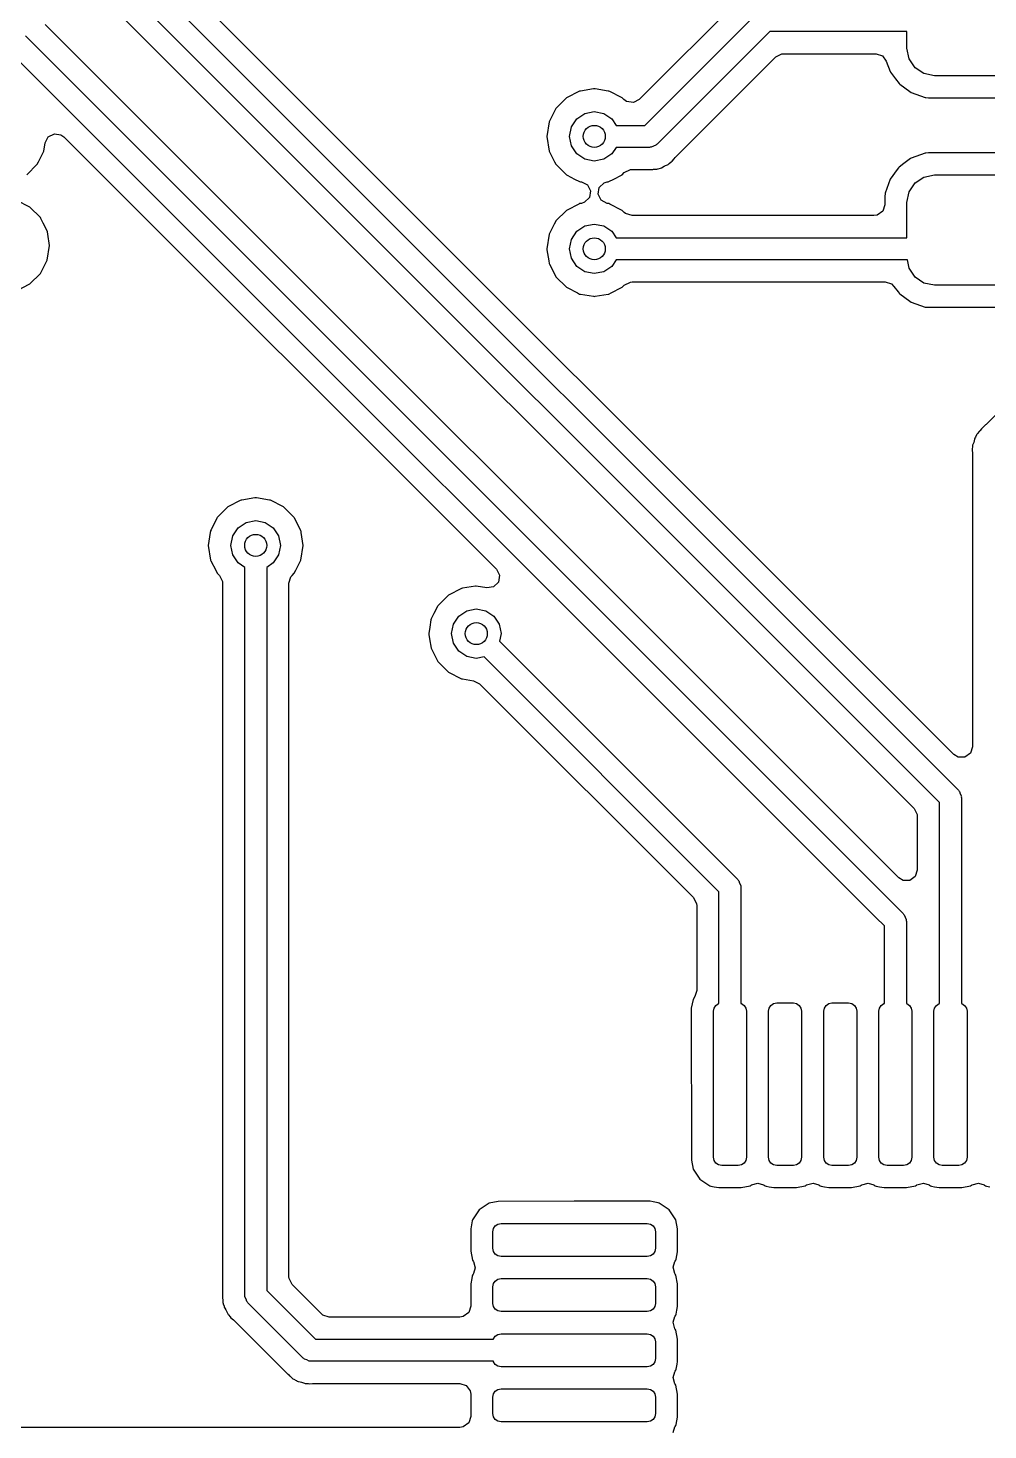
# Model space of a CAD drawing. Extents: x 97 to 313, y -173 to 213.
# Drawn here: x 183.84 to 192.54, y -142.62 to -129.91 of the extents above; entities that cross this region are included whole.
import ezdxf

# ---------------------------------------------------------------- set-up
doc = ezdxf.new("R2010")
doc.units = 0
doc.layers.add('BLACK', color=7, linetype='CONTINUOUS')

msp = doc.modelspace()

# ---------------------------------------------------------------- linework, layer by layer
at = {"layer": 'BLACK', "linetype": 'CONTINUOUS'}
for p, q in [((192.23, -136.496), (184.32, -128.585)), ((184.141, -128.689), (192.271, -136.819)), ((192.1, -136.931), (184.029, -128.86)), ((183.975, -129.089), (191.871, -136.985)), ((190.288, -129.647), (189.378, -130.557)), ((189.429, -130.79), (190.449, -129.769)), ((191.73, -137.616), (183.99, -129.875)), ((190.561, -129.94), (189.541, -130.961)), ((191.805, -129.94), (190.561, -129.94)), ((191.805, -130.09), (191.805, -129.94)), ((183.811, -129.979), (191.666, -137.834)), ((191.524, -137.976), (183.699, -130.15)), ((189.702, -131.083), (190.615, -130.169)), ((190.615, -130.169), (190.67, -130.142)), ((190.67, -130.142), (190.685, -130.141)), ((190.685, -130.141), (191.525, -130.141)), ((191.525, -130.141), (191.583, -130.159)), ((191.583, -130.159), (191.618, -130.207)), ((191.824, -130.186), (191.805, -130.09)), ((191.878, -130.267), (191.824, -130.186)), ((191.618, -130.207), (191.652, -130.303)), ((191.652, -130.303), (191.657, -130.309)), ((191.657, -130.309), (191.657, -130.309)), ((191.657, -130.309), (191.701, -130.369)), ((191.959, -130.321), (191.878, -130.267)), ((192.055, -130.34), (191.959, -130.321)), ((188.962, -130.46), (188.845, -130.479)), ((188.97, -130.459), (188.962, -130.46)), ((188.978, -130.46), (188.97, -130.459)), ((189.095, -130.479), (188.978, -130.46)), ((191.701, -130.369), (191.733, -130.412)), ((191.733, -130.412), (191.739, -130.417)), ((191.739, -130.417), (191.83, -130.484)), ((193.005, -130.34), (192.055, -130.34)), ((188.717, -130.541), (188.621, -130.637)), ((188.724, -130.538), (188.717, -130.541)), ((188.83, -130.484), (188.724, -130.538)), ((188.724, -130.538), (188.724, -130.538)), ((188.837, -130.48), (188.83, -130.484)), ((188.83, -130.484), (188.83, -130.484)), ((188.845, -130.479), (188.837, -130.48)), ((188.845, -130.479), (188.845, -130.479)), ((189.103, -130.48), (189.095, -130.479)), ((189.095, -130.479), (189.095, -130.479)), ((189.11, -130.484), (189.103, -130.48)), ((189.216, -130.538), (189.11, -130.484)), ((189.11, -130.484), (189.11, -130.484)), ((189.223, -130.541), (189.216, -130.538)), ((189.216, -130.538), (189.216, -130.538)), ((189.238, -130.557), (189.223, -130.541)), ((189.263, -130.575), (189.238, -130.557)), ((189.324, -130.584), (189.263, -130.575)), ((189.378, -130.557), (189.324, -130.584)), ((191.83, -130.484), (191.842, -130.493)), ((191.842, -130.493), (191.97, -130.538)), ((191.97, -130.538), (191.976, -130.538)), ((191.976, -130.538), (191.976, -130.538)), ((191.976, -130.538), (191.999, -130.54)), ((191.999, -130.54), (191.999, -130.54)), ((191.999, -130.54), (192.001, -130.54)), ((192.001, -130.54), (193.059, -130.54)), ((188.596, -130.687), (188.56, -130.757)), ((188.618, -130.644), (188.596, -130.687)), ((188.621, -130.637), (188.618, -130.644)), ((188.618, -130.644), (188.618, -130.644)), ((188.811, -130.731), (188.884, -130.682)), ((188.884, -130.682), (188.97, -130.665)), ((188.97, -130.665), (189.056, -130.682)), ((189.056, -130.682), (189.129, -130.731)), ((188.56, -130.757), (188.539, -130.89)), ((188.745, -130.89), (188.762, -130.804)), ((188.762, -130.804), (188.811, -130.731)), ((189.129, -130.731), (189.169, -130.79)), ((189.169, -130.79), (189.429, -130.79)), ((183.98, -131.023), (183.991, -130.949)), ((183.991, -130.949), (184.019, -130.894)), ((184.019, -130.894), (184.074, -130.866)), ((184.074, -130.866), (184.134, -130.876)), ((184.134, -130.876), (184.159, -130.894)), ((184.159, -130.894), (188.082, -134.817)), ((188.539, -130.89), (188.56, -131.023)), ((188.762, -130.976), (188.745, -130.89)), ((189.534, -130.964), (189.529, -130.971)), ((189.541, -130.961), (189.534, -130.964)), ((183.93, -131.121), (183.976, -131.03)), ((183.976, -131.03), (183.98, -131.023)), ((183.976, -131.03), (183.976, -131.03)), ((188.56, -131.023), (188.564, -131.03)), ((188.564, -131.03), (188.564, -131.03)), ((188.564, -131.03), (188.61, -131.121)), ((188.811, -131.049), (188.762, -130.976)), ((188.884, -131.098), (188.811, -131.049)), ((189.129, -131.049), (189.056, -131.098)), ((189.169, -130.99), (189.129, -131.049)), ((189.47, -130.99), (189.169, -130.99)), ((189.478, -130.988), (189.47, -130.99)), ((189.486, -130.989), (189.478, -130.988)), ((189.507, -130.978), (189.486, -130.989)), ((189.529, -130.971), (189.507, -130.978)), ((189.675, -131.116), (189.693, -131.093)), ((189.693, -131.093), (189.702, -131.083)), ((191.836, -131.092), (191.776, -131.136)), ((191.842, -131.087), (191.836, -131.092)), ((191.836, -131.092), (191.836, -131.092)), ((191.97, -131.042), (191.842, -131.087)), ((191.976, -131.042), (191.97, -131.042)), ((191.999, -131.04), (191.976, -131.042)), ((191.976, -131.042), (191.976, -131.042)), ((192.001, -131.04), (191.999, -131.04)), ((191.999, -131.04), (191.999, -131.04)), ((193.059, -131.04), (192.001, -131.04)), ((183.823, -131.239), (183.919, -131.143)), ((183.919, -131.143), (183.93, -131.121)), ((188.61, -131.121), (188.621, -131.143)), ((188.621, -131.143), (188.717, -131.239)), ((188.97, -131.115), (188.884, -131.098)), ((189.056, -131.098), (188.97, -131.115)), ((189.223, -131.239), (189.242, -131.219)), ((189.242, -131.219), (189.297, -131.192)), ((189.297, -131.192), (189.312, -131.19)), ((189.312, -131.19), (189.416, -131.19)), ((189.416, -131.19), (189.421, -131.191)), ((189.421, -131.191), (189.425, -131.192)), ((189.425, -131.192), (189.475, -131.191)), ((189.475, -131.191), (189.478, -131.19)), ((189.478, -131.19), (189.498, -131.19)), ((189.498, -131.19), (189.502, -131.19)), ((189.502, -131.19), (189.508, -131.189)), ((189.508, -131.189), (189.524, -131.189)), ((189.524, -131.189), (189.528, -131.189)), ((189.528, -131.189), (189.537, -131.188)), ((189.537, -131.188), (189.546, -131.185)), ((189.546, -131.185), (189.548, -131.184)), ((189.546, -131.185), (189.546, -131.185)), ((189.548, -131.184), (189.569, -131.177)), ((189.569, -131.177), (189.58, -131.175)), ((189.58, -131.175), (189.603, -131.161)), ((189.603, -131.161), (189.616, -131.155)), ((189.616, -131.155), (189.634, -131.147)), ((189.634, -131.147), (189.64, -131.144)), ((189.634, -131.147), (189.634, -131.147)), ((189.64, -131.144), (189.645, -131.14)), ((189.645, -131.14), (189.649, -131.136)), ((189.649, -131.136), (189.667, -131.121)), ((189.667, -131.121), (189.675, -131.116)), ((191.715, -131.192), (191.652, -131.277)), ((191.728, -131.174), (191.715, -131.192)), ((191.733, -131.168), (191.728, -131.174)), ((191.776, -131.136), (191.733, -131.168)), ((188.717, -131.239), (188.724, -131.242)), ((188.724, -131.242), (188.724, -131.242)), ((188.724, -131.242), (188.792, -131.277)), ((188.792, -131.277), (188.837, -131.3)), ((188.837, -131.3), (188.845, -131.301)), ((188.845, -131.301), (188.845, -131.301)), ((188.845, -131.301), (188.853, -131.302)), ((188.853, -131.302), (188.907, -131.33)), ((188.907, -131.33), (188.935, -131.385)), ((189.015, -131.355), (189.058, -131.312)), ((189.058, -131.312), (189.087, -131.302)), ((189.087, -131.302), (189.095, -131.301)), ((189.095, -131.301), (189.103, -131.3)), ((189.095, -131.301), (189.095, -131.301)), ((189.103, -131.3), (189.148, -131.277)), ((189.148, -131.277), (189.216, -131.242)), ((189.216, -131.242), (189.223, -131.239)), ((189.216, -131.242), (189.216, -131.242)), ((191.652, -131.277), (191.607, -131.405)), ((191.824, -131.394), (191.878, -131.313)), ((191.878, -131.313), (191.959, -131.259)), ((191.959, -131.259), (192.055, -131.24)), ((192.055, -131.24), (193.005, -131.24)), ((183.846, -131.528), (183.74, -131.474)), ((188.925, -131.445), (188.882, -131.488)), ((188.935, -131.385), (188.925, -131.445)), ((189.005, -131.415), (189.015, -131.355)), ((189.033, -131.47), (189.005, -131.415)), ((189.087, -131.498), (189.033, -131.47)), ((191.607, -131.411), (191.605, -131.433)), ((191.605, -131.433), (191.605, -131.436)), ((191.605, -131.436), (191.605, -131.511)), ((191.607, -131.405), (191.607, -131.411)), ((191.607, -131.411), (191.607, -131.411)), ((191.805, -131.49), (191.824, -131.394)), ((183.853, -131.531), (183.846, -131.528)), ((183.846, -131.528), (183.846, -131.528)), ((183.949, -131.627), (183.853, -131.531)), ((188.717, -131.561), (188.621, -131.657)), ((188.724, -131.558), (188.717, -131.561)), ((188.83, -131.504), (188.724, -131.558)), ((188.724, -131.558), (188.724, -131.558)), ((188.837, -131.5), (188.83, -131.504)), ((188.83, -131.504), (188.83, -131.504)), ((188.845, -131.499), (188.837, -131.5)), ((188.853, -131.498), (188.845, -131.499)), ((188.845, -131.499), (188.845, -131.499)), ((188.882, -131.488), (188.853, -131.498)), ((189.095, -131.499), (189.087, -131.498)), ((189.103, -131.5), (189.095, -131.499)), ((189.095, -131.499), (189.095, -131.499)), ((189.11, -131.504), (189.103, -131.5)), ((189.216, -131.558), (189.11, -131.504)), ((189.11, -131.504), (189.11, -131.504)), ((189.223, -131.561), (189.216, -131.558)), ((189.216, -131.558), (189.216, -131.558)), ((189.242, -131.581), (189.223, -131.561)), ((189.254, -131.591), (189.242, -131.581)), ((189.312, -131.609), (189.254, -131.591)), ((191.536, -131.605), (191.505, -131.609)), ((191.586, -131.569), (191.536, -131.605)), ((191.605, -131.511), (191.586, -131.569)), ((191.805, -131.81), (191.805, -131.49)), ((183.952, -131.634), (183.949, -131.627)), ((183.974, -131.677), (183.952, -131.634)), ((183.952, -131.634), (183.952, -131.634)), ((184.01, -131.747), (183.974, -131.677)), ((188.606, -131.687), (188.56, -131.777)), ((188.618, -131.664), (188.606, -131.687)), ((188.621, -131.657), (188.618, -131.664)), ((188.618, -131.664), (188.618, -131.664)), ((188.811, -131.751), (188.884, -131.702)), ((188.884, -131.702), (188.97, -131.685)), ((188.97, -131.685), (189.056, -131.702)), ((189.056, -131.702), (189.129, -131.751)), ((191.505, -131.609), (189.312, -131.609)), ((184.011, -131.755), (184.01, -131.747)), ((184.014, -131.777), (184.011, -131.755)), ((184.011, -131.755), (184.011, -131.755)), ((184.031, -131.88), (184.014, -131.777)), ((188.56, -131.777), (188.539, -131.91)), ((188.745, -131.91), (188.762, -131.824)), ((188.762, -131.824), (188.811, -131.751)), ((189.129, -131.751), (189.169, -131.81)), ((189.169, -131.81), (191.805, -131.81)), ((184.01, -132.013), (184.031, -131.88)), ((188.539, -131.91), (188.54, -131.918)), ((188.54, -131.918), (188.557, -132.02)), ((188.762, -131.996), (188.745, -131.91)), ((183.949, -132.133), (183.967, -132.098)), ((183.967, -132.098), (184.006, -132.02)), ((184.006, -132.02), (184.01, -132.013)), ((184.006, -132.02), (184.006, -132.02)), ((188.557, -132.02), (188.56, -132.043)), ((188.56, -132.043), (188.564, -132.05)), ((188.564, -132.05), (188.564, -132.05)), ((188.564, -132.05), (188.617, -132.154)), ((188.811, -132.069), (188.762, -131.996)), ((188.884, -132.118), (188.811, -132.069)), ((189.129, -132.069), (189.056, -132.118)), ((189.169, -132.01), (189.129, -132.069)), ((191.809, -132.01), (189.169, -132.01)), ((191.824, -132.086), (191.809, -132.01)), ((191.878, -132.167), (191.824, -132.086)), ((183.748, -132.282), (183.846, -132.232)), ((183.846, -132.232), (183.853, -132.229)), ((183.846, -132.232), (183.846, -132.232)), ((183.853, -132.229), (183.949, -132.133)), ((188.617, -132.154), (188.621, -132.163)), ((188.621, -132.163), (188.717, -132.259)), ((188.97, -132.135), (188.884, -132.118)), ((189.056, -132.118), (188.97, -132.135)), ((189.223, -132.259), (189.242, -132.239)), ((189.242, -132.239), (189.297, -132.212)), ((189.297, -132.212), (189.312, -132.21)), ((189.312, -132.21), (191.608, -132.21)), ((191.608, -132.21), (191.666, -132.229)), ((191.666, -132.229), (191.687, -132.251)), ((191.959, -132.221), (191.878, -132.167)), ((192.055, -132.24), (191.959, -132.221)), ((193.005, -132.24), (192.055, -132.24)), ((188.717, -132.259), (188.724, -132.262)), ((188.724, -132.262), (188.724, -132.262)), ((188.724, -132.262), (188.817, -132.31)), ((188.817, -132.31), (188.837, -132.32)), ((188.837, -132.32), (188.845, -132.321)), ((188.845, -132.321), (188.845, -132.321)), ((188.845, -132.321), (188.962, -132.34)), ((188.962, -132.34), (188.97, -132.341)), ((188.97, -132.341), (188.978, -132.34)), ((188.978, -132.34), (189.095, -132.321)), ((189.095, -132.321), (189.103, -132.32)), ((189.095, -132.321), (189.095, -132.321)), ((189.103, -132.32), (189.123, -132.31)), ((189.123, -132.31), (189.216, -132.262)), ((189.216, -132.262), (189.223, -132.259)), ((189.216, -132.262), (189.216, -132.262)), ((191.687, -132.251), (191.724, -132.299)), ((191.724, -132.299), (191.733, -132.312)), ((191.733, -132.312), (191.739, -132.317)), ((191.739, -132.317), (191.83, -132.384)), ((191.83, -132.384), (191.842, -132.393)), ((191.842, -132.393), (191.97, -132.438)), ((191.97, -132.438), (191.976, -132.438)), ((191.976, -132.438), (191.976, -132.438)), ((191.976, -132.438), (191.999, -132.44)), ((191.999, -132.44), (191.999, -132.44)), ((191.999, -132.44), (192.001, -132.44)), ((192.001, -132.44), (193.059, -132.44)), ((193.268, -132.757), (192.525, -133.5)), ((192.512, -133.511), (192.484, -133.541)), ((192.518, -133.505), (192.512, -133.511)), ((192.522, -133.502), (192.518, -133.505)), ((192.525, -133.5), (192.522, -133.502)), ((192.418, -133.635), (192.414, -133.652)), ((192.421, -133.626), (192.418, -133.635)), ((192.426, -133.619), (192.421, -133.626)), ((192.427, -133.617), (192.426, -133.619)), ((192.426, -133.619), (192.426, -133.619)), ((192.437, -133.597), (192.427, -133.617)), ((192.438, -133.595), (192.437, -133.597)), ((192.442, -133.587), (192.438, -133.595)), ((192.438, -133.595), (192.438, -133.595)), ((192.462, -133.565), (192.442, -133.587)), ((192.465, -133.561), (192.462, -133.565)), ((192.468, -133.557), (192.465, -133.561)), ((192.482, -133.543), (192.468, -133.557)), ((192.484, -133.541), (192.482, -133.543)), ((192.397, -133.726), (192.395, -133.735)), ((192.395, -133.735), (192.399, -133.764)), ((192.399, -133.703), (192.397, -133.726)), ((192.4, -133.691), (192.399, -133.697)), ((192.399, -133.697), (192.399, -133.703)), ((192.399, -133.764), (192.399, -133.777)), ((192.403, -133.684), (192.4, -133.691)), ((192.41, -133.666), (192.403, -133.684)), ((192.414, -133.652), (192.41, -133.666)), ((192.399, -133.777), (192.399, -136.426)), ((185.647, -134.251), (185.551, -134.347)), ((185.654, -134.248), (185.647, -134.251)), ((185.76, -134.194), (185.654, -134.248)), ((185.654, -134.248), (185.654, -134.248)), ((185.767, -134.19), (185.76, -134.194)), ((185.76, -134.194), (185.76, -134.194)), ((185.775, -134.189), (185.767, -134.19)), ((185.892, -134.17), (185.775, -134.189)), ((185.775, -134.189), (185.775, -134.189)), ((185.9, -134.169), (185.892, -134.17)), ((185.908, -134.17), (185.9, -134.169)), ((186.025, -134.189), (185.908, -134.17)), ((186.033, -134.19), (186.025, -134.189)), ((186.025, -134.189), (186.025, -134.189)), ((186.04, -134.194), (186.033, -134.19)), ((186.146, -134.248), (186.04, -134.194)), ((186.04, -134.194), (186.04, -134.194)), ((186.153, -134.251), (186.146, -134.248)), ((186.146, -134.248), (186.146, -134.248)), ((186.249, -134.347), (186.153, -134.251)), ((185.548, -134.354), (185.495, -134.458)), ((185.551, -134.347), (185.548, -134.354)), ((185.548, -134.354), (185.548, -134.354)), ((185.741, -134.441), (185.814, -134.392)), ((185.814, -134.392), (185.9, -134.375)), ((185.9, -134.375), (185.986, -134.392)), ((185.986, -134.392), (186.059, -134.441)), ((186.252, -134.354), (186.249, -134.347)), ((186.305, -134.458), (186.252, -134.354)), ((186.252, -134.354), (186.252, -134.354)), ((185.488, -134.483), (185.469, -134.6)), ((185.489, -134.475), (185.488, -134.483)), ((185.49, -134.467), (185.489, -134.475)), ((185.489, -134.475), (185.489, -134.475)), ((185.495, -134.458), (185.49, -134.467)), ((185.675, -134.6), (185.692, -134.514)), ((185.692, -134.514), (185.741, -134.441)), ((186.059, -134.441), (186.108, -134.514)), ((186.108, -134.514), (186.125, -134.6)), ((186.31, -134.467), (186.305, -134.458)), ((186.311, -134.475), (186.31, -134.467)), ((186.312, -134.483), (186.311, -134.475)), ((186.311, -134.475), (186.311, -134.475)), ((186.331, -134.6), (186.312, -134.483)), ((185.469, -134.6), (185.49, -134.733)), ((185.692, -134.686), (185.675, -134.6)), ((186.125, -134.6), (186.108, -134.686)), ((186.31, -134.733), (186.331, -134.6)), ((185.49, -134.733), (185.494, -134.74)), ((185.494, -134.74), (185.494, -134.74)), ((185.494, -134.74), (185.537, -134.824)), ((185.741, -134.759), (185.692, -134.686)), ((185.8, -134.799), (185.741, -134.759)), ((186.059, -134.759), (186, -134.799)), ((186.108, -134.686), (186.059, -134.759)), ((186.263, -134.824), (186.306, -134.74)), ((186.306, -134.74), (186.31, -134.733)), ((186.306, -134.74), (186.306, -134.74)), ((185.537, -134.824), (185.551, -134.853)), ((185.551, -134.853), (185.571, -134.872)), ((185.571, -134.872), (185.598, -134.927)), ((185.8, -141.4), (185.8, -134.799)), ((186, -134.799), (186, -141.359)), ((186.201, -134.942), (186.219, -134.884)), ((186.219, -134.884), (186.229, -134.872)), ((186.229, -134.872), (186.249, -134.853)), ((186.249, -134.853), (186.263, -134.824)), ((188.082, -134.817), (188.109, -134.871)), ((188.109, -134.871), (188.1, -134.932)), ((185.598, -134.927), (185.599, -134.942)), ((185.599, -134.942), (185.599, -141.346)), ((186.201, -141.235), (186.201, -134.942)), ((187.76, -134.994), (187.654, -135.048)), ((187.767, -134.99), (187.76, -134.994)), ((187.76, -134.994), (187.76, -134.994)), ((187.775, -134.989), (187.767, -134.99)), ((187.892, -134.97), (187.775, -134.989)), ((187.775, -134.989), (187.775, -134.989)), ((187.9, -134.969), (187.892, -134.97)), ((187.996, -134.984), (187.9, -134.969)), ((188.057, -134.975), (187.996, -134.984)), ((188.1, -134.932), (188.057, -134.975)), ((187.548, -135.154), (187.515, -135.218)), ((187.551, -135.147), (187.548, -135.154)), ((187.548, -135.154), (187.548, -135.154)), ((187.647, -135.051), (187.551, -135.147)), ((187.654, -135.048), (187.647, -135.051)), ((187.654, -135.048), (187.654, -135.048)), ((187.489, -135.275), (187.479, -135.341)), ((187.49, -135.267), (187.489, -135.275)), ((187.489, -135.275), (187.489, -135.275)), ((187.515, -135.218), (187.49, -135.267)), ((187.692, -135.314), (187.741, -135.241)), ((187.741, -135.241), (187.814, -135.192)), ((187.814, -135.192), (187.9, -135.175)), ((187.9, -135.175), (187.986, -135.192)), ((187.986, -135.192), (188.059, -135.241)), ((188.059, -135.241), (188.108, -135.314)), ((187.479, -135.341), (187.469, -135.4)), ((187.469, -135.4), (187.47, -135.408)), ((187.47, -135.408), (187.477, -135.448)), ((187.675, -135.4), (187.692, -135.314)), ((187.692, -135.486), (187.675, -135.4)), ((188.108, -135.314), (188.125, -135.4)), ((188.125, -135.4), (188.111, -135.47)), ((187.477, -135.448), (187.49, -135.533)), ((187.49, -135.533), (187.551, -135.653)), ((187.741, -135.559), (187.692, -135.486)), ((188.111, -135.47), (190.271, -137.629)), ((187.551, -135.653), (187.647, -135.749)), ((187.814, -135.608), (187.741, -135.559)), ((187.9, -135.625), (187.814, -135.608)), ((187.97, -135.611), (187.9, -135.625)), ((190.1, -137.741), (187.97, -135.611)), ((187.647, -135.749), (187.654, -135.752)), ((187.654, -135.752), (187.654, -135.752)), ((187.654, -135.752), (187.76, -135.806)), ((187.76, -135.806), (187.767, -135.81)), ((187.767, -135.81), (187.775, -135.811)), ((187.775, -135.811), (187.775, -135.811)), ((187.775, -135.811), (187.875, -135.827)), ((187.875, -135.827), (187.93, -135.855)), ((187.93, -135.855), (189.871, -137.795)), ((192.399, -136.426), (192.381, -136.484)), ((192.27, -136.52), (192.23, -136.496)), ((192.331, -136.52), (192.27, -136.52)), ((192.381, -136.484), (192.331, -136.52)), ((192.1, -138.755), (192.1, -136.931)), ((192.271, -136.819), (192.274, -136.826)), ((192.274, -136.826), (192.281, -136.831)), ((192.281, -136.831), (192.288, -136.853)), ((192.288, -136.853), (192.299, -136.874)), ((192.299, -136.874), (192.298, -136.882)), ((192.298, -136.882), (192.3, -136.89)), ((192.3, -136.89), (192.3, -138.755)), ((191.871, -136.985), (191.898, -137.04)), ((191.898, -137.04), (191.899, -137.055)), ((191.899, -137.055), (191.899, -137.546)), ((191.899, -137.546), (191.881, -137.604)), ((190.271, -137.629), (190.274, -137.636)), ((190.274, -137.636), (190.281, -137.641)), ((190.281, -137.641), (190.288, -137.663)), ((190.288, -137.663), (190.299, -137.684)), ((190.299, -137.684), (190.298, -137.692)), ((190.298, -137.692), (190.3, -137.7)), ((190.3, -137.7), (190.3, -138.755)), ((191.77, -137.64), (191.73, -137.616)), ((191.831, -137.64), (191.77, -137.64)), ((191.881, -137.604), (191.831, -137.64)), ((189.871, -137.795), (189.898, -137.85)), ((190.1, -138.755), (190.1, -137.741)), ((191.666, -137.834), (191.666, -137.834)), ((191.666, -137.834), (191.771, -137.939)), ((189.898, -137.85), (189.899, -137.865)), ((189.899, -137.865), (189.899, -138.637)), ((191.771, -137.939), (191.774, -137.946)), ((191.774, -137.946), (191.781, -137.951)), ((191.781, -137.951), (191.788, -137.973)), ((191.6, -138.051), (191.524, -137.976)), ((191.524, -137.976), (191.524, -137.976)), ((191.6, -138.755), (191.6, -138.051)), ((191.788, -137.973), (191.799, -137.994)), ((191.799, -137.994), (191.798, -138.002)), ((191.798, -138.002), (191.8, -138.01)), ((191.8, -138.01), (191.8, -138.755)), ((189.865, -138.718), (189.849, -138.798)), ((189.883, -138.692), (189.865, -138.718)), ((189.899, -138.637), (189.883, -138.692)), ((189.849, -138.798), (189.85, -140.177)), ((190.05, -138.825), (190.056, -138.796)), ((190.05, -140.15), (190.05, -138.825)), ((190.056, -138.796), (190.072, -138.772)), ((190.072, -138.772), (190.096, -138.756)), ((190.096, -138.756), (190.1, -138.755)), ((190.3, -138.755), (190.304, -138.756)), ((190.304, -138.756), (190.328, -138.772)), ((190.328, -138.772), (190.344, -138.796)), ((190.344, -138.796), (190.35, -138.825)), ((190.35, -138.825), (190.35, -140.15)), ((190.55, -138.825), (190.556, -138.796)), ((190.55, -140.15), (190.55, -138.825)), ((190.556, -138.796), (190.572, -138.772)), ((190.572, -138.772), (190.596, -138.756)), ((190.596, -138.756), (190.625, -138.75)), ((190.625, -138.75), (190.775, -138.75)), ((190.775, -138.75), (190.804, -138.756)), ((190.804, -138.756), (190.828, -138.772)), ((190.828, -138.772), (190.844, -138.796)), ((190.844, -138.796), (190.85, -138.825)), ((190.85, -138.825), (190.85, -140.15)), ((191.05, -138.825), (191.056, -138.796)), ((191.05, -140.15), (191.05, -138.825)), ((191.056, -138.796), (191.072, -138.772)), ((191.072, -138.772), (191.096, -138.756)), ((191.096, -138.756), (191.125, -138.75)), ((191.125, -138.75), (191.275, -138.75)), ((191.275, -138.75), (191.304, -138.756)), ((191.304, -138.756), (191.328, -138.772)), ((191.328, -138.772), (191.344, -138.796)), ((191.344, -138.796), (191.35, -138.825)), ((191.35, -138.825), (191.35, -140.15)), ((191.55, -138.825), (191.556, -138.796)), ((191.55, -140.15), (191.55, -138.825)), ((191.556, -138.796), (191.572, -138.772)), ((191.572, -138.772), (191.596, -138.756)), ((191.596, -138.756), (191.6, -138.755)), ((191.8, -138.755), (191.804, -138.756)), ((191.804, -138.756), (191.828, -138.772)), ((191.828, -138.772), (191.844, -138.796)), ((191.844, -138.796), (191.85, -138.825)), ((191.85, -138.825), (191.85, -140.15)), ((192.05, -138.825), (192.056, -138.796)), ((192.05, -140.15), (192.05, -138.825)), ((192.056, -138.796), (192.072, -138.772)), ((192.072, -138.772), (192.096, -138.756)), ((192.096, -138.756), (192.1, -138.755)), ((192.3, -138.755), (192.304, -138.756)), ((192.304, -138.756), (192.328, -138.772)), ((192.328, -138.772), (192.344, -138.796)), ((192.344, -138.796), (192.35, -138.825)), ((192.35, -138.825), (192.35, -140.15)), ((189.85, -140.177), (189.865, -140.257)), ((190.056, -140.179), (190.05, -140.15)), ((190.072, -140.203), (190.056, -140.179)), ((190.096, -140.219), (190.072, -140.203)), ((190.125, -140.225), (190.096, -140.219)), ((190.275, -140.225), (190.125, -140.225)), ((190.304, -140.219), (190.275, -140.225)), ((190.328, -140.203), (190.304, -140.219)), ((190.344, -140.179), (190.328, -140.203)), ((190.35, -140.15), (190.344, -140.179)), ((190.556, -140.179), (190.55, -140.15)), ((190.572, -140.203), (190.556, -140.179)), ((190.596, -140.219), (190.572, -140.203)), ((190.625, -140.225), (190.596, -140.219)), ((190.775, -140.225), (190.625, -140.225)), ((190.804, -140.219), (190.775, -140.225)), ((190.828, -140.203), (190.804, -140.219)), ((190.844, -140.179), (190.828, -140.203)), ((190.85, -140.15), (190.844, -140.179)), ((191.056, -140.179), (191.05, -140.15)), ((191.072, -140.203), (191.056, -140.179)), ((191.096, -140.219), (191.072, -140.203)), ((191.125, -140.225), (191.096, -140.219)), ((191.275, -140.225), (191.125, -140.225)), ((191.304, -140.219), (191.275, -140.225)), ((191.328, -140.203), (191.304, -140.219)), ((191.344, -140.179), (191.328, -140.203)), ((191.35, -140.15), (191.344, -140.179)), ((191.556, -140.179), (191.55, -140.15)), ((191.572, -140.203), (191.556, -140.179)), ((191.596, -140.219), (191.572, -140.203)), ((191.625, -140.225), (191.596, -140.219)), ((191.775, -140.225), (191.625, -140.225)), ((191.804, -140.219), (191.775, -140.225)), ((191.828, -140.203), (191.804, -140.219)), ((191.844, -140.179), (191.828, -140.203)), ((191.85, -140.15), (191.844, -140.179)), ((192.056, -140.179), (192.05, -140.15)), ((192.072, -140.203), (192.056, -140.179)), ((192.096, -140.219), (192.072, -140.203)), ((192.125, -140.225), (192.096, -140.219)), ((192.275, -140.225), (192.125, -140.225)), ((192.304, -140.219), (192.275, -140.225)), ((192.328, -140.203), (192.304, -140.219)), ((192.344, -140.179), (192.328, -140.203)), ((192.35, -140.15), (192.344, -140.179)), ((189.865, -140.257), (189.926, -140.349)), ((189.926, -140.349), (190.018, -140.41)), ((190.018, -140.41), (190.027, -140.411)), ((190.027, -140.411), (190.027, -140.411)), ((190.027, -140.411), (190.056, -140.417)), ((190.056, -140.417), (190.098, -140.425)), ((190.098, -140.425), (190.2, -140.425)), ((190.2, -140.425), (190.302, -140.425)), ((190.302, -140.425), (190.382, -140.41)), ((190.382, -140.41), (190.391, -140.404)), ((190.391, -140.404), (190.395, -140.401)), ((190.395, -140.401), (190.454, -140.385)), ((190.454, -140.385), (190.505, -140.401)), ((190.505, -140.401), (190.509, -140.404)), ((190.509, -140.404), (190.509, -140.404)), ((190.509, -140.404), (190.518, -140.41)), ((190.518, -140.41), (190.527, -140.411)), ((190.527, -140.411), (190.527, -140.411)), ((190.527, -140.411), (190.556, -140.417)), ((190.556, -140.417), (190.598, -140.425)), ((190.598, -140.425), (190.7, -140.425)), ((190.7, -140.425), (190.802, -140.425)), ((190.802, -140.425), (190.882, -140.41)), ((190.882, -140.41), (190.891, -140.404)), ((190.891, -140.404), (190.895, -140.401)), ((190.895, -140.401), (190.954, -140.385)), ((190.954, -140.385), (191.005, -140.401)), ((191.005, -140.401), (191.009, -140.404)), ((191.009, -140.404), (191.009, -140.404)), ((191.009, -140.404), (191.018, -140.41)), ((191.018, -140.41), (191.027, -140.411)), ((191.027, -140.411), (191.027, -140.411)), ((191.027, -140.411), (191.056, -140.417)), ((191.056, -140.417), (191.098, -140.425)), ((191.098, -140.425), (191.2, -140.425)), ((191.2, -140.425), (191.302, -140.425)), ((191.302, -140.425), (191.382, -140.41)), ((191.382, -140.41), (191.391, -140.404)), ((191.391, -140.404), (191.395, -140.401)), ((191.395, -140.401), (191.454, -140.385)), ((191.454, -140.385), (191.505, -140.401)), ((191.505, -140.401), (191.509, -140.404)), ((191.509, -140.404), (191.509, -140.404)), ((191.509, -140.404), (191.518, -140.41)), ((191.518, -140.41), (191.527, -140.411)), ((191.527, -140.411), (191.527, -140.411)), ((191.527, -140.411), (191.556, -140.417)), ((191.556, -140.417), (191.598, -140.425)), ((191.598, -140.425), (191.7, -140.425)), ((191.7, -140.425), (191.802, -140.425)), ((191.802, -140.425), (191.882, -140.41)), ((191.882, -140.41), (191.891, -140.404)), ((191.891, -140.404), (191.895, -140.401)), ((191.895, -140.401), (191.954, -140.385)), ((191.954, -140.385), (192.005, -140.401)), ((192.005, -140.401), (192.009, -140.404)), ((192.009, -140.404), (192.009, -140.404)), ((192.009, -140.404), (192.018, -140.41)), ((192.018, -140.41), (192.027, -140.411)), ((192.027, -140.411), (192.027, -140.411)), ((192.027, -140.411), (192.056, -140.417)), ((192.056, -140.417), (192.098, -140.425)), ((192.098, -140.425), (192.2, -140.425)), ((192.2, -140.425), (192.302, -140.425)), ((192.302, -140.425), (192.382, -140.41)), ((192.382, -140.41), (192.391, -140.404)), ((192.391, -140.404), (192.395, -140.401)), ((192.395, -140.401), (192.454, -140.385)), ((192.454, -140.385), (192.505, -140.401)), ((192.505, -140.401), (192.509, -140.404)), ((192.509, -140.404), (192.509, -140.404)), ((192.509, -140.404), (192.518, -140.41)), ((192.518, -140.41), (192.527, -140.411)), ((192.527, -140.411), (192.527, -140.411)), ((192.527, -140.411), (192.556, -140.417)), ((187.926, -140.626), (187.865, -140.718)), ((188.018, -140.565), (187.926, -140.626)), ((188.098, -140.55), (188.018, -140.565)), ((188.788, -140.549), (188.098, -140.55)), ((189.477, -140.549), (188.788, -140.549)), ((189.505, -140.555), (189.477, -140.549)), ((189.548, -140.564), (189.505, -140.555)), ((189.557, -140.565), (189.548, -140.564)), ((189.548, -140.564), (189.548, -140.564)), ((189.649, -140.626), (189.557, -140.565)), ((189.71, -140.718), (189.649, -140.626)), ((187.864, -140.727), (187.849, -140.798)), ((187.865, -140.718), (187.864, -140.727)), ((187.864, -140.727), (187.864, -140.727)), ((188.072, -140.772), (188.096, -140.756)), ((188.096, -140.756), (188.125, -140.75)), ((188.125, -140.75), (189.45, -140.75)), ((189.45, -140.75), (189.479, -140.756)), ((189.479, -140.756), (189.503, -140.772)), ((189.725, -140.798), (189.71, -140.718)), ((187.849, -140.798), (187.85, -141.002)), ((188.05, -140.825), (188.056, -140.796)), ((188.05, -140.975), (188.05, -140.825)), ((188.056, -140.796), (188.072, -140.772)), ((189.503, -140.772), (189.519, -140.796)), ((189.519, -140.796), (189.525, -140.825)), ((189.525, -140.825), (189.525, -140.975)), ((189.725, -141.002), (189.725, -140.798)), ((187.85, -141.002), (187.865, -141.082)), ((188.056, -141.004), (188.05, -140.975)), ((188.072, -141.028), (188.056, -141.004)), ((189.519, -141.004), (189.503, -141.028)), ((189.525, -140.975), (189.519, -141.004)), ((189.711, -141.073), (189.725, -141.007)), ((189.725, -141.007), (189.725, -141.002)), ((187.865, -141.082), (187.871, -141.091)), ((187.871, -141.091), (187.874, -141.095)), ((187.874, -141.095), (187.89, -141.154)), ((188.096, -141.044), (188.072, -141.028)), ((188.125, -141.05), (188.096, -141.044)), ((189.45, -141.05), (188.125, -141.05)), ((189.479, -141.044), (189.45, -141.05)), ((189.503, -141.028), (189.479, -141.044)), ((189.685, -141.146), (189.701, -141.095)), ((189.701, -141.095), (189.704, -141.091)), ((189.704, -141.091), (189.71, -141.082)), ((189.704, -141.091), (189.704, -141.091)), ((189.71, -141.082), (189.711, -141.073)), ((189.711, -141.073), (189.711, -141.073)), ((186.202, -141.25), (186.201, -141.235)), ((186.229, -141.305), (186.202, -141.25)), ((187.859, -141.25), (187.849, -141.298)), ((187.864, -141.227), (187.859, -141.25)), ((187.865, -141.218), (187.864, -141.227)), ((187.864, -141.227), (187.864, -141.227)), ((187.871, -141.209), (187.865, -141.218)), ((187.874, -141.205), (187.871, -141.209)), ((187.89, -141.154), (187.874, -141.205)), ((188.072, -141.272), (188.096, -141.256)), ((188.096, -141.256), (188.125, -141.25)), ((188.125, -141.25), (189.45, -141.25)), ((189.45, -141.25), (189.479, -141.256)), ((189.479, -141.256), (189.503, -141.272)), ((189.701, -141.205), (189.685, -141.146)), ((189.704, -141.209), (189.701, -141.205)), ((189.71, -141.218), (189.704, -141.209)), ((189.725, -141.298), (189.71, -141.218)), ((185.599, -141.351), (185.598, -141.355)), ((185.598, -141.355), (185.599, -141.385)), ((185.599, -141.346), (185.599, -141.351)), ((185.599, -141.385), (185.599, -141.405)), ((186, -141.359), (186.441, -141.8)), ((186.495, -141.571), (186.229, -141.305)), ((187.849, -141.298), (187.849, -141.303)), ((187.849, -141.303), (187.85, -141.5)), ((188.05, -141.325), (188.056, -141.296)), ((188.05, -141.475), (188.05, -141.325)), ((188.056, -141.296), (188.072, -141.272)), ((189.503, -141.272), (189.519, -141.296)), ((189.519, -141.296), (189.525, -141.325)), ((189.525, -141.325), (189.525, -141.475)), ((189.725, -141.502), (189.725, -141.298)), ((185.599, -141.405), (185.599, -141.408)), ((185.599, -141.408), (185.599, -141.428)), ((185.599, -141.428), (185.6, -141.432)), ((185.6, -141.432), (185.601, -141.438)), ((185.601, -141.438), (185.601, -141.446)), ((185.601, -141.446), (185.601, -141.457)), ((185.601, -141.457), (185.602, -141.467)), ((185.602, -141.467), (185.605, -141.476)), ((185.605, -141.476), (185.605, -141.476)), ((185.605, -141.476), (185.606, -141.478)), ((185.606, -141.478), (185.613, -141.499)), ((185.613, -141.499), (185.615, -141.51)), ((185.615, -141.51), (185.62, -141.518)), ((185.62, -141.518), (185.629, -141.533)), ((185.802, -141.408), (185.8, -141.4)), ((185.801, -141.416), (185.802, -141.408)), ((185.812, -141.437), (185.801, -141.416)), ((185.819, -141.459), (185.812, -141.437)), ((185.826, -141.464), (185.819, -141.459)), ((185.829, -141.471), (185.826, -141.464)), ((186.329, -141.971), (185.829, -141.471)), ((187.85, -141.5), (187.831, -141.559)), ((188.056, -141.504), (188.05, -141.475)), ((188.072, -141.528), (188.056, -141.504)), ((189.519, -141.504), (189.503, -141.528)), ((189.525, -141.475), (189.519, -141.504)), ((189.719, -141.537), (189.725, -141.502)), ((185.629, -141.533), (185.635, -141.546)), ((185.635, -141.546), (185.643, -141.563)), ((185.643, -141.563), (185.646, -141.57)), ((185.646, -141.57), (185.65, -141.575)), ((185.65, -141.575), (185.654, -141.579)), ((185.654, -141.579), (185.669, -141.597)), ((185.669, -141.597), (185.674, -141.605)), ((185.674, -141.605), (185.697, -141.623)), ((185.697, -141.623), (185.707, -141.632)), ((185.707, -141.632), (186.15, -142.075)), ((186.507, -141.581), (186.495, -141.571)), ((186.565, -141.6), (186.507, -141.581)), ((187.751, -141.6), (186.565, -141.6)), ((187.781, -141.595), (187.751, -141.6)), ((187.831, -141.559), (187.781, -141.595)), ((188.096, -141.544), (188.072, -141.528)), ((188.125, -141.55), (188.096, -141.544)), ((189.45, -141.55), (188.125, -141.55)), ((189.479, -141.544), (189.45, -141.55)), ((189.503, -141.528), (189.479, -141.544)), ((189.685, -141.646), (189.701, -141.595)), ((189.701, -141.705), (189.685, -141.646)), ((189.701, -141.595), (189.704, -141.591)), ((189.704, -141.591), (189.71, -141.582)), ((189.704, -141.591), (189.704, -141.591)), ((189.71, -141.582), (189.711, -141.573)), ((189.711, -141.573), (189.719, -141.537)), ((189.711, -141.573), (189.711, -141.573)), ((188.056, -141.796), (188.072, -141.772)), ((188.072, -141.772), (188.096, -141.756)), ((188.096, -141.756), (188.125, -141.75)), ((188.125, -141.75), (189.45, -141.75)), ((189.45, -141.75), (189.479, -141.756)), ((189.479, -141.756), (189.503, -141.772)), ((189.503, -141.772), (189.519, -141.796)), ((189.704, -141.709), (189.701, -141.705)), ((189.71, -141.718), (189.704, -141.709)), ((189.725, -141.798), (189.71, -141.718)), ((186.441, -141.8), (188.055, -141.8)), ((188.055, -141.8), (188.056, -141.796)), ((189.519, -141.796), (189.525, -141.825)), ((189.525, -141.825), (189.525, -141.975)), ((189.725, -142.002), (189.725, -141.798)), ((186.336, -141.974), (186.329, -141.971)), ((186.341, -141.981), (186.336, -141.974)), ((186.363, -141.988), (186.341, -141.981)), ((186.384, -141.999), (186.363, -141.988)), ((186.392, -141.998), (186.384, -141.999)), ((186.4, -142), (186.392, -141.998)), ((188.055, -142), (186.4, -142)), ((188.056, -142.004), (188.055, -142)), ((188.072, -142.028), (188.056, -142.004)), ((188.096, -142.044), (188.072, -142.028)), ((189.503, -142.028), (189.479, -142.044)), ((189.519, -142.004), (189.503, -142.028)), ((189.525, -141.975), (189.519, -142.004)), ((189.711, -142.073), (189.72, -142.027)), ((189.72, -142.027), (189.725, -142.002)), ((186.15, -142.075), (186.152, -142.078)), ((186.152, -142.078), (186.155, -142.082)), ((186.155, -142.082), (186.161, -142.088)), ((186.161, -142.088), (186.191, -142.116)), ((186.191, -142.116), (186.193, -142.118)), ((186.193, -142.118), (186.207, -142.132)), ((186.207, -142.132), (186.211, -142.135)), ((186.211, -142.135), (186.215, -142.138)), ((186.215, -142.138), (186.237, -142.158)), ((186.237, -142.158), (186.245, -142.162)), ((188.125, -142.05), (188.096, -142.044)), ((189.45, -142.05), (188.125, -142.05)), ((189.479, -142.044), (189.45, -142.05)), ((189.685, -142.146), (189.701, -142.095)), ((189.701, -142.205), (189.685, -142.146)), ((189.701, -142.095), (189.704, -142.091)), ((189.704, -142.091), (189.71, -142.082)), ((189.704, -142.091), (189.704, -142.091)), ((189.71, -142.082), (189.711, -142.073)), ((189.711, -142.073), (189.711, -142.073)), ((186.245, -142.162), (186.245, -142.162)), ((186.245, -142.162), (186.247, -142.163)), ((186.247, -142.163), (186.267, -142.173)), ((186.267, -142.173), (186.269, -142.174)), ((186.269, -142.174), (186.269, -142.174)), ((186.269, -142.174), (186.276, -142.179)), ((186.276, -142.179), (186.285, -142.182)), ((186.285, -142.182), (186.285, -142.182)), ((186.285, -142.182), (186.302, -142.186)), ((186.302, -142.186), (186.316, -142.19)), ((186.316, -142.19), (186.341, -142.2)), ((186.341, -142.2), (186.347, -142.201)), ((186.347, -142.201), (186.353, -142.201)), ((186.353, -142.201), (186.376, -142.203)), ((186.376, -142.203), (186.385, -142.205)), ((186.385, -142.205), (186.414, -142.201)), ((186.414, -142.201), (186.427, -142.201)), ((186.427, -142.201), (187.75, -142.201)), ((187.75, -142.201), (187.809, -142.219)), ((187.809, -142.219), (187.845, -142.269)), ((187.845, -142.269), (187.849, -142.299)), ((188.056, -142.296), (188.072, -142.272)), ((188.072, -142.272), (188.096, -142.256)), ((188.096, -142.256), (188.125, -142.25)), ((188.125, -142.25), (189.45, -142.25)), ((189.45, -142.25), (189.479, -142.256)), ((189.479, -142.256), (189.503, -142.272)), ((189.503, -142.272), (189.519, -142.296)), ((189.704, -142.209), (189.701, -142.205)), ((189.71, -142.218), (189.704, -142.209)), ((189.725, -142.298), (189.71, -142.218)), ((187.849, -142.299), (187.85, -142.5)), ((188.05, -142.325), (188.056, -142.296)), ((188.05, -142.475), (188.05, -142.325)), ((189.519, -142.296), (189.525, -142.325)), ((189.525, -142.325), (189.525, -142.475)), ((189.725, -142.502), (189.725, -142.298)), ((187.85, -142.5), (187.831, -142.559)), ((188.056, -142.504), (188.05, -142.475)), ((188.072, -142.528), (188.056, -142.504)), ((188.096, -142.544), (188.072, -142.528)), ((189.503, -142.528), (189.479, -142.544)), ((189.519, -142.504), (189.503, -142.528)), ((189.525, -142.475), (189.519, -142.504)), ((189.711, -142.573), (189.725, -142.507)), ((189.725, -142.507), (189.725, -142.502)), ((187.751, -142.6), (180.305, -142.6)), ((187.781, -142.595), (187.751, -142.6)), ((187.831, -142.559), (187.781, -142.595)), ((188.125, -142.55), (188.096, -142.544)), ((189.45, -142.55), (188.125, -142.55)), ((189.479, -142.544), (189.45, -142.55)), ((189.685, -142.646), (189.701, -142.595)), ((189.701, -142.595), (189.704, -142.591)), ((189.704, -142.591), (189.71, -142.582)), ((189.704, -142.591), (189.704, -142.591)), ((189.71, -142.582), (189.711, -142.573)), ((189.711, -142.573), (189.711, -142.573))]:
    msp.add_line(p, q, dxfattribs=at)
at = {"layer": 'BLACK'}
for centre in [(188.97, -130.89), (188.97, -131.91), (185.9, -134.6), (187.9, -135.4)]:
    msp.add_circle(centre, 0.1, dxfattribs=at)

doc.saveas('drawing.dxf')
